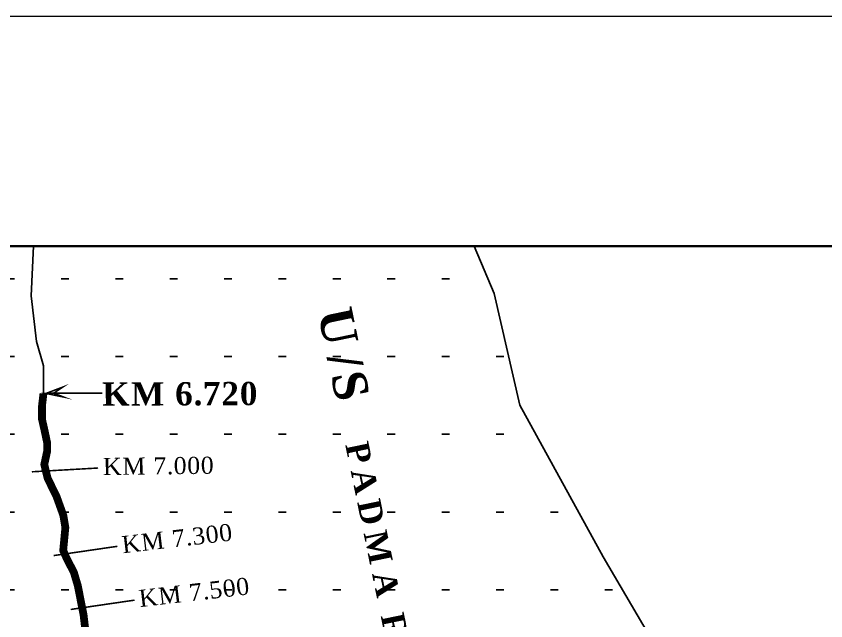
# Model space of a CAD drawing. Header units: inches. Extents: x -8940 to 26362, y -28010 to 990.
# Drawn here: x 4332.27 to 4373.17, y -7325.57 to -7295.03 of the extents above; entities that cross this region are included whole.
import ezdxf

# ---------------------------------------------------------------- set-up
doc = ezdxf.new("R2010")
doc.units = ezdxf.units.IN
doc.header["$MEASUREMENT"] = 0
doc.layers.add('Long Section Labels', color=7, linetype='Continuous', lineweight=9)
doc.layers.add('Text', color=7, linetype='Continuous')
doc.styles.add('Text', font='times.ttf', dxfattribs={"height": 240})

msp = doc.modelspace()

# ---------------------------------------------------------------- hatches: boundary and pattern name
at = {"layer": 'Text', "lineweight": 25}
h = msp.add_hatch(dxfattribs=at)
h.set_pattern_fill('ACAD_ISO07W100', color=0, scale=0.784833, style=0)
h.set_pattern_definition([(0, (-582.442, -27753.198), (0, 3.9241642), [0.3924164, -2.35449854])])
h.paths.add_polyline_path([(4453.012436, -7368.509246), (4432.544063, -7360.765981), (4417.35118, -7356.454306), (4399.865945, -7352.632595), (4389.807755, -7348.417064), (4382.319111, -7347.246699), (4375.943644, -7343.680138), (4368.217405, -7333.076598), (4361.929936, -7322.334389), (4357.719224, -7314.672477), (4356.412451, -7309.03143), (4355.412858, -7306.651874), (4313.200953, -7306.651874), (4313.200953, -7400.608297), (4453.122434, -7400.608297)])
h.paths.add_polyline_path([(4387.774257, -7337.654416), (4394.795484, -7337.654416), (4394.795484, -7334.638043), (4387.774257, -7334.638043)], flags=25)

# ---------------------------------------------------------------- linework, layer by layer
at = {"layer": 'Long Section Labels'}
msp.add_lwpolyline([(4298.083363, -7295.033061), (4510.465651, -7295.033061), (4510.465651, -7445.208577), (4298.083363, -7445.208577)], close=True, dxfattribs=at)
at = {"layer": 'Text', "const_width": 0.117725}
msp.add_lwpolyline([(4313.200953, -7306.651874), (4453.122434, -7306.651874), (4453.122434, -7400.608297), (4313.200953, -7400.608297)], close=True, dxfattribs=at)
at = {"layer": 'Text'}
for points in [[(4333.646305, -7314.101161), (4333.646305, -7312.692286), (4333.303112, -7311.460908), (4333.030318, -7309.159006), (4333.143164, -7306.651874)], [(4355.412858, -7306.651874), (4356.412451, -7309.03143), (4357.719224, -7314.672477), (4361.929936, -7322.334389), (4368.217405, -7333.076598), (4368.217405, -7333.076598), (4368.217405, -7333.076598), (4368.217405, -7333.076598), (4368.217405, -7333.076598), (4368.217405, -7333.076598), (4375.943644, -7343.680138)]]:
    msp.add_lwpolyline(points, dxfattribs=at)
at = {"layer": 'Text', "color": 0, "lineweight": 25, "const_width": 0.078483}
for points in [[(4334.164781, -7314.069561), (4333.773955, -7314.084085), (4334.672505, -7314.267564), (4334.164781, -7314.069561), (4334.624106, -7313.762809), (4333.769796, -7314.085627)], [(4334.172717, -7314.067878), (4336.626064, -7314.067878)], [(4333.061117, -7318.041204), (4336.411871, -7317.850662)], [(4334.16456, -7322.273686), (4337.386125, -7321.804016)], [(4335.027876, -7324.993132), (4338.249441, -7324.523461)]]:
    msp.add_lwpolyline(points, dxfattribs=at)
at = {"layer": 'Text', "color": 1, "const_width": 0.392416}
msp.add_lwpolyline([(4333.646305, -7314.101161), (4333.575906, -7314.703908), (4333.575906, -7315.391705), (4333.699104, -7315.933438), (4333.831101, -7316.558372), (4333.831101, -7317.018753), (4333.690304, -7317.675118), (4333.8575, -7318.364764), (4334.306291, -7319.281827), (4334.653884, -7320.245113), (4334.755082, -7320.853407), (4334.645084, -7322.016376), (4334.83868, -7322.454569), (4335.181873, -7323.110935), (4335.384269, -7323.795034), (4335.507466, -7324.421817), (4335.677572, -7325.287254), (4335.749461, -7325.904648)], dxfattribs=at)

# ---------------------------------------------------------------- texts
at = {"layer": 'Text', "attachment_point": 1, "style": 'Text'}
for s, insert, char_height, rotation in [('{\\fTimes New Roman|b1|i0|c0|p18;\\H2x;\\T1.25; U/S\\H0.4999x;   \\H1.364x; PADMA RIVER}', (4349.023012, -7308.813383), 0.86331613, 281.7142546), ('{\\fTimes New Roman|b1|i0|c0|p18;\\T1.05;KM 6.720}', (4336.616931, -7313.527218), 1.17724927, 0.2168038), ('{\\T1.05;KM 7.000}', (4336.646931, -7317.343981), 0.86331613, 0.701361), ('{\\T1.05;KM 7.300}', (4337.561321, -7321.300637), 0.86331613, 6.6869607), ('{\\T1.05;KM 7.500}', (4338.424638, -7324.020083), 0.86331613, 6.6869607)]:
    msp.add_mtext(s, dxfattribs=dict(at, insert=insert, char_height=char_height, rotation=rotation))

doc.saveas('drawing.dxf')
